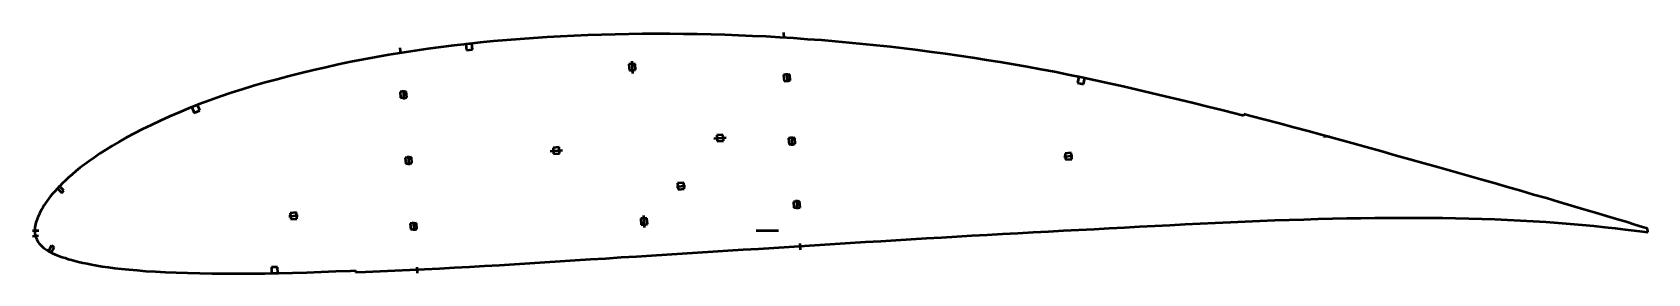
# Model space of a CAD drawing. Header units: metres. Extents: x -395 to 658, y -28 to 129.
import ezdxf

# ---------------------------------------------------------------- set-up
doc = ezdxf.new("R2010")
doc.units = ezdxf.units.M
for name, color, linetype, lineweight in [('FoilLayer', 1, 'Continuous', 50), ('StringerLayer', 1, 'Continuous', 50), ('SubLayer', 1, 'Continuous', 50)]:
    doc.layers.add(name, color=color, linetype=linetype, lineweight=lineweight)

msp = doc.modelspace()

# ---------------------------------------------------------------- linework, layer by layer
at = {"layer": 'FoilLayer'}
for p, q in [((-41.7, 126.6), (-50.6, 126.2)), ((-32.8, 127), (-41.7, 126.6)), ((-24, 127.3), (-32.8, 127)), ((-15, 127.6), (-24, 127.3)), ((-6.1, 127.7), (-15, 127.6)), ((2.8, 127.9), (-6.1, 127.7)), ((11.7, 127.9), (2.8, 127.9)), ((20.7, 127.9), (11.7, 127.9)), ((29.6, 127.8), (20.7, 127.9)), ((38.5, 127.7), (29.6, 127.8)), ((47.5, 127.5), (38.5, 127.7)), ((56.4, 127.2), (47.5, 127.5)), ((65.4, 126.9), (56.4, 127.2)), ((74.4, 126.5), (65.4, 126.9)), ((83.3, 126.1), (74.4, 126.5)), ((-145.5, 116.8), (-154, 115.5)), ((-137.1, 118.1), (-145.5, 116.8)), ((-128.6, 119.2), (-137.1, 118.1)), ((-120.1, 120.3), (-128.6, 119.2)), ((-111.5, 121.3), (-120.1, 120.3)), ((-103, 122.2), (-111.5, 121.3)), ((-94.4, 123.1), (-103, 122.2)), ((-85.7, 123.8), (-94.4, 123.1)), ((-77, 124.5), (-85.7, 123.8)), ((-68.2, 125.1), (-77, 124.5)), ((-59.4, 125.7), (-68.2, 125.1)), ((-50.6, 126.2), (-59.4, 125.7)), ((92.3, 125.6), (83.3, 126.1)), ((101.3, 125), (92.3, 125.6)), ((110.3, 124.3), (101.3, 125)), ((119.4, 123.7), (110.3, 124.3)), ((128.4, 122.9), (119.4, 123.7)), ((137.4, 122.1), (128.4, 122.9)), ((146.4, 121.2), (137.4, 122.1)), ((155.4, 120.3), (146.4, 121.2)), ((164.4, 119.4), (155.4, 120.3)), ((173.4, 118.3), (164.4, 119.4)), ((182.3, 117.2), (173.4, 118.3)), ((191.3, 116.1), (182.3, 117.2)), ((200.2, 114.9), (191.3, 116.1)), ((-203.6, 106.1), (-211.6, 104.3)), ((-195.5, 107.9), (-203.6, 106.1)), ((-187.3, 109.6), (-195.5, 107.9)), ((-179, 111.2), (-187.3, 109.6)), ((-170.7, 112.7), (-179, 111.2)), ((-162.4, 114.2), (-170.7, 112.7)), ((-154, 115.5), (-162.4, 114.2)), ((209.1, 113.6), (200.2, 114.9)), ((218, 112.3), (209.1, 113.6)), ((226.9, 110.9), (218, 112.3)), ((235.8, 109.5), (226.9, 110.9)), ((244.6, 108), (235.8, 109.5)), ((253.5, 106.4), (244.6, 108)), ((262.4, 104.8), (253.5, 106.4)), ((-243, 96.2), (-250.6, 94)), ((-235.3, 98.3), (-243, 96.2)), ((-227.4, 100.4), (-235.3, 98.3)), ((-219.6, 102.4), (-227.4, 100.4)), ((-211.6, 104.3), (-219.6, 102.4)), ((271.3, 103.1), (262.4, 104.8)), ((280.2, 101.3), (271.3, 103.1)), ((289.1, 99.5), (280.2, 101.3)), ((298, 97.6), (289.1, 99.5)), ((307, 95.6), (298, 97.6)), ((316, 93.6), (307, 95.6)), ((-279.3, 84.6), (-286.1, 82.1)), ((-272.3, 87.1), (-279.3, 84.6)), ((-265.2, 89.5), (-272.3, 87.1)), ((-258, 91.8), (-265.2, 89.5)), ((-250.6, 94), (-258, 91.8)), ((325.1, 91.5), (316, 93.6)), ((334.2, 89.4), (325.1, 91.5)), ((343.5, 87.2), (334.2, 89.4)), ((352.7, 85), (343.5, 87.2)), ((361.9, 82.8), (352.7, 85)), ((-305.5, 74.1), (-311.6, 71.4)), ((-299.2, 76.8), (-305.5, 74.1)), ((-292.7, 79.5), (-299.2, 76.8)), ((-286.1, 82.1), (-292.7, 79.5)), ((371.2, 80.5), (361.9, 82.8)), ((380.4, 78.2), (371.2, 80.5)), ((389.7, 75.8), (380.4, 78.2)), ((394.4, 74.6), (389.7, 75.8)), ((394.6, 75.6), (394.4, 74.6)), ((399.2, 74.4), (394.6, 75.6)), ((408.6, 72), (399.2, 74.4)), ((-323, 65.8), (-328.4, 63.1)), ((-317.4, 68.6), (-323, 65.8)), ((-311.6, 71.4), (-317.4, 68.6)), ((417.9, 69.5), (408.6, 72)), ((427.2, 67), (417.9, 69.5)), ((436.6, 64.5), (427.2, 67)), ((446, 61.9), (436.6, 64.5)), ((-342.7, 55.1), (-346.9, 52.5)), ((-338.2, 57.7), (-342.7, 55.1)), ((-333.5, 60.4), (-338.2, 57.7)), ((-328.4, 63.1), (-333.5, 60.4)), ((455.5, 59.3), (446, 61.9)), ((465, 56.7), (455.5, 59.3)), ((474.4, 54.1), (465, 56.7)), ((483.9, 51.5), (474.4, 54.1)), ((-360.9, 42.9), (-363.8, 40.7)), ((-357.8, 45.1), (-360.9, 42.9)), ((-354.4, 47.5), (-357.8, 45.1)), ((-350.8, 50), (-354.4, 47.5)), ((-346.9, 52.5), (-350.8, 50)), ((493.4, 48.8), (483.9, 51.5)), ((502.9, 46.2), (493.4, 48.8)), ((512.3, 43.5), (502.9, 46.2)), ((521.7, 40.9), (512.3, 43.5)), ((-373.3, 32.5), (-375.2, 30.7)), ((-371.2, 34.5), (-373.3, 32.5)), ((-368.9, 36.5), (-371.2, 34.5)), ((-366.5, 38.5), (-368.9, 36.5)), ((-363.8, 40.7), (-366.5, 38.5)), ((531, 38.3), (521.7, 40.9)), ((540.1, 35.7), (531, 38.3)), ((549.1, 33.2), (540.1, 35.7)), ((557.9, 30.7), (549.1, 33.2)), ((-382.9, 22.2), (-384.1, 20.7)), ((-381.6, 23.8), (-382.9, 22.2)), ((-380.2, 25.4), (-381.6, 23.8)), ((-378.7, 27.1), (-380.2, 25.4)), ((-377, 28.9), (-378.7, 27.1)), ((-375.2, 30.7), (-377, 28.9)), ((566.6, 28.2), (557.9, 30.7)), ((575.1, 25.7), (566.6, 28.2)), ((583.5, 23.2), (575.1, 25.7)), ((591.9, 20.9), (583.5, 23.2)), ((-390.2, 11.1), (-390.7, 9.9)), ((-389.5, 12.3), (-390.2, 11.1)), ((-388.8, 13.6), (-389.5, 12.3)), ((-388, 15), (-388.8, 13.6)), ((-387.1, 16.4), (-388, 15)), ((-386.2, 17.8), (-387.1, 16.4)), ((-385.2, 19.2), (-386.2, 17.8)), ((-384.1, 20.7), (-385.2, 19.2)), ((600.1, 18.4), (591.9, 20.9)), ((608.3, 16), (600.1, 18.4)), ((616.2, 13.7), (608.3, 16)), ((623.8, 11.4), (616.2, 13.7)), ((631, 9.3), (623.8, 11.4)), ((-393.1, 2), (-393.2, 0.9)), ((-393.2, 0.9), (-393.2, -0.1)), ((-392.9, 3), (-393.1, 2)), ((-392.7, 4.1), (-392.9, 3)), ((-392.5, 5.2), (-392.7, 4.1)), ((-392.1, 6.3), (-392.5, 5.2)), ((-391.7, 7.4), (-392.1, 6.3)), ((-391.2, 8.6), (-391.7, 7.4)), ((-390.7, 9.9), (-391.2, 8.6)), ((277.2, -0.1), (287.1, 0.4)), ((287.1, 0.4), (297.1, 0.9)), ((297.1, 0.9), (307, 1.5)), ((307, 1.5), (316.9, 2)), ((316.9, 2), (326.8, 2.5)), ((326.8, 2.5), (336.7, 3)), ((336.7, 3), (346.5, 3.5)), ((346.5, 3.5), (356.4, 4)), ((356.4, 4), (366.3, 4.5)), ((366.3, 4.5), (376.1, 4.9)), ((376.1, 4.9), (385.9, 5.4)), ((385.9, 5.4), (395.6, 5.8)), ((395.6, 5.8), (405.2, 6.2)), ((405.2, 6.2), (414.8, 6.6)), ((414.8, 6.6), (424.3, 6.9)), ((424.3, 6.9), (433.7, 7.2)), ((433.7, 7.2), (443.1, 7.5)), ((443.1, 7.5), (452.4, 7.7)), ((452.4, 7.7), (461.8, 7.9)), ((461.8, 7.9), (471, 8)), ((471, 8), (480, 8.2)), ((480, 8.2), (488.9, 8.3)), ((488.9, 8.3), (497.8, 8.2)), ((497.8, 8.2), (506.7, 8.2)), ((506.7, 8.2), (515.4, 8.1)), ((515.4, 8.1), (524.1, 8.1)), ((524.1, 8.1), (532.7, 7.9)), ((532.7, 7.9), (541.3, 7.7)), ((541.3, 7.7), (549.8, 7.5)), ((549.8, 7.5), (558.2, 7.3)), ((558.2, 7.3), (566.5, 6.9)), ((566.5, 6.9), (574.9, 6.5)), ((574.9, 6.5), (583.3, 6.1)), ((583.3, 6.1), (591.5, 5.6)), ((591.5, 5.6), (599.5, 5)), ((599.5, 5), (607.4, 4.3)), ((607.4, 4.3), (615.2, 3.6)), ((615.2, 3.6), (622.8, 2.9)), ((622.8, 2.9), (629.9, 2.1)), ((629.9, 2.1), (636.7, 1.4)), ((637.6, 7.3), (631, 9.3)), ((636.7, 1.4), (643.1, 0.7)), ((643.8, 5.5), (637.6, 7.3)), ((643.1, 0.7), (649, 0)), ((649.4, 3.7), (643.8, 5.5)), ((654.5, 2.2), (649.4, 3.7)), ((657.8, 1.2), (654.5, 2.2)), ((657.9, -1.1), (657.8, 1.2)), ((-393.2, -0.1), (-393.2, -1)), ((-393.2, -1), (-393.2, -2)), ((-393.2, -2), (-393, -2.9)), ((-393, -2.9), (-392.8, -3.9)), ((-392.8, -3.9), (-392.4, -4.8)), ((-392.4, -4.8), (-392, -5.8)), ((-392, -5.8), (-391.5, -6.7)), ((-391.5, -6.7), (-391, -7.6)), ((-391, -7.6), (-390.3, -8.5)), ((-390.3, -8.5), (-389.5, -9.3)), ((-389.5, -9.3), (-388.7, -10.2)), ((-388.7, -10.2), (-387.8, -11)), ((98.4, -10.6), (108.4, -10)), ((108.4, -10), (118.3, -9.3)), ((118.3, -9.3), (128.3, -8.7)), ((128.3, -8.7), (138.2, -8.1)), ((138.2, -8.1), (148.1, -7.5)), ((148.1, -7.5), (158.1, -6.9)), ((158.1, -6.9), (168, -6.3)), ((168, -6.3), (177.9, -5.7)), ((177.9, -5.7), (187.8, -5.1)), ((187.8, -5.1), (197.7, -4.5)), ((197.7, -4.5), (207.6, -3.9)), ((207.6, -3.9), (217.5, -3.4)), ((217.5, -3.4), (227.5, -2.9)), ((227.5, -2.9), (237.4, -2.3)), ((237.4, -2.3), (247.4, -1.8)), ((247.4, -1.8), (257.3, -1.2)), ((257.3, -1.2), (267.3, -0.7)), ((267.3, -0.7), (277.2, -0.1)), ((649, 0), (654.5, -0.7)), ((654.5, -0.7), (657.9, -1.1)), ((-387.8, -11), (-386.8, -11.8)), ((-386.8, -11.8), (-385.7, -12.6)), ((-385.7, -12.6), (-384.5, -13.3)), ((-384.5, -13.3), (-383.2, -14)), ((-383.2, -14), (-381.9, -14.7)), ((-381.9, -14.7), (-380.4, -15.4)), ((-380.4, -15.4), (-378.8, -16)), ((-378.8, -16), (-377.2, -16.7)), ((-377.2, -16.7), (-375.4, -17.3)), ((-375.4, -17.3), (-373.5, -17.9)), ((-373.5, -17.9), (-371.5, -18.6)), ((-371.5, -18.6), (-369.4, -19.2)), ((-369.4, -19.2), (-367.1, -19.8)), ((-367.1, -19.8), (-364.7, -20.4)), ((-364.7, -20.4), (-362, -21)), ((-362, -21), (-359.2, -21.6)), ((-70.7, -21.3), (-60.8, -20.6)), ((-60.8, -20.6), (-50.9, -20)), ((-50.9, -20), (-41, -19.4)), ((-41, -19.4), (-31.1, -18.8)), ((-31.1, -18.8), (-21.2, -18.2)), ((-21.2, -18.2), (-11.2, -17.5)), ((-11.2, -17.5), (-1.2, -16.9)), ((-1.2, -16.9), (8.7, -16.3)), ((8.7, -16.3), (18.7, -15.7)), ((18.7, -15.7), (28.7, -15)), ((28.7, -15), (38.6, -14.4)), ((38.6, -14.4), (48.6, -13.8)), ((48.6, -13.8), (58.5, -13.1)), ((58.5, -13.1), (68.5, -12.5)), ((68.5, -12.5), (78.5, -11.9)), ((78.5, -11.9), (88.4, -11.3)), ((88.4, -11.3), (98.4, -10.6)), ((-359.2, -21.6), (-356.2, -22.2)), ((-356.2, -22.2), (-352.9, -22.8)), ((-352.9, -22.8), (-349.3, -23.4)), ((-349.3, -23.4), (-345.5, -23.9)), ((-345.5, -23.9), (-341.3, -24.5)), ((-341.3, -24.5), (-336.8, -25)), ((-336.8, -25), (-331.9, -25.5)), ((-331.9, -25.5), (-326.6, -25.9)), ((-326.6, -25.9), (-320.8, -26.4)), ((-320.8, -26.4), (-314.6, -26.8)), ((-314.6, -26.8), (-308, -27.1)), ((-308, -27.1), (-301, -27.4)), ((-301, -27.4), (-293.6, -27.6)), ((-293.6, -27.6), (-285.7, -27.8)), ((-285.7, -27.8), (-277.6, -28)), ((-277.6, -28), (-269.3, -28.1)), ((-269.3, -28.1), (-260.8, -28.1)), ((-260.8, -28.1), (-252.2, -28.1)), ((-252.2, -28.1), (-243.4, -28)), ((-243.4, -28), (-234.4, -27.8)), ((-234.4, -27.8), (-225.2, -27.6)), ((-225.2, -27.6), (-216, -27.3)), ((-216, -27.3), (-206.6, -27)), ((-206.6, -27), (-197.1, -26.6)), ((-197.1, -26.6), (-187.5, -26.3)), ((-187.5, -26.3), (-184.3, -26.1)), ((-184.3, -26.1), (-184.2, -27.2)), ((-184.2, -27.2), (-177.8, -26.9)), ((-177.8, -26.9), (-168.2, -26.5)), ((-168.2, -26.5), (-158.5, -26.1)), ((-158.5, -26.1), (-148.9, -25.7)), ((-148.9, -25.7), (-139.2, -25.2)), ((-139.2, -25.2), (-129.4, -24.7)), ((-129.4, -24.7), (-119.6, -24.1)), ((-119.6, -24.1), (-109.9, -23.6)), ((-109.9, -23.6), (-100.1, -23.1)), ((-100.1, -23.1), (-90.4, -22.5)), ((-90.4, -22.5), (-80.6, -21.9)), ((-80.6, -21.9), (-70.7, -21.3))]:
    msp.add_line(p, q, dxfattribs=at)
at = {"layer": 'StringerLayer'}
for p, q in [((-108.4, 121.6), (-112.4, 121.2)), ((-112.4, 121.2), (-111.9, 117.2)), ((-111.9, 117.2), (-107.9, 117.7)), ((-107.9, 117.7), (-108.4, 121.6)), ((287.2, 99.9), (286.4, 96)), ((286.4, 96), (290.3, 95.1)), ((291.1, 99.1), (287.2, 99.9)), ((290.3, 95.1), (291.1, 99.1)), ((-287.1, 81.7), (-290.8, 80.2)), ((-290.8, 80.2), (-289.3, 76.5)), ((-289.3, 76.5), (-285.6, 78)), ((-285.6, 78), (-287.1, 81.7)), ((-377.2, 28.7), (-378.5, 27.2)), ((-378.5, 27.2), (-375.6, 24.5)), ((-374.3, 25.9), (-377.2, 28.7)), ((-375.6, 24.5), (-374.3, 25.9)), ((-382.4, -9.9), (-384.3, -13.4)), ((-380.6, -10.9), (-382.4, -9.9)), ((-384.3, -13.4), (-382.6, -14.4)), ((-382.6, -14.4), (-380.6, -10.9)), ((-235, -23.8), (-239, -23.9)), ((-239, -23.9), (-238.9, -27.9)), ((-238.9, -27.9), (-234.9, -27.8)), ((-234.9, -27.8), (-235, -23.8))]:
    msp.add_line(p, q, dxfattribs=at)
at = {"layer": 'SubLayer'}
for p, q in [((94.7, 128.9), (95, 124.9)), ((-155.3, 118.9), (-155, 114.9)), ((-2, 108.4), (-6, 108.1)), ((-6, 108.1), (-5.7, 104.1)), ((-4.2, 110.2), (-3.6, 102.2)), ((-1.7, 104.4), (-2, 108.4)), ((-5.7, 104.1), (-1.7, 104.4)), ((98.8, 101.5), (94.8, 101.2)), ((94.8, 101.2), (95.1, 97.2)), ((95.1, 97.2), (99.1, 97.5)), ((96.7, 102.4), (97.2, 96.4)), ((99.1, 97.5), (98.8, 101.5)), ((-151.1, 90.5), (-155.1, 90.2)), ((-155.1, 90.2), (-154.8, 86.2)), ((-154.8, 86.2), (-150.8, 86.5)), ((-153.2, 91.3), (-152.7, 85.3)), ((-150.8, 86.5), (-151.1, 90.5)), ((-51.5, 54.1), (-55.5, 53.8)), ((-55.5, 53.8), (-55.2, 49.8)), ((-51.2, 50.1), (-51.5, 54.1)), ((49.3, 59.8), (57.3, 60.4)), ((55.2, 62.3), (51.2, 62)), ((51.2, 62), (51.5, 58)), ((51.5, 58), (55.5, 58.3)), ((55.5, 58.3), (55.2, 62.3)), ((102, 60.3), (98, 60)), ((98, 60), (98.3, 56)), ((98.3, 56), (102.3, 56.3)), ((99.9, 61.1), (100.4, 55.1)), ((102.3, 56.3), (102, 60.3)), ((446.6, 61.1), (450.6, 61.4)), ((-147.8, 47.6), (-151.8, 47.3)), ((-151.8, 47.3), (-151.5, 43.3)), ((-151.5, 43.3), (-147.5, 43.7)), ((-149.9, 48.5), (-149.4, 42.5)), ((-147.5, 43.7), (-147.8, 47.6)), ((-57.3, 51.6), (-49.3, 52.2)), ((-55.2, 49.8), (-51.2, 50.1)), ((277.3, 48), (283.3, 48.5)), ((282.2, 50.4), (278.2, 50.1)), ((278.2, 50.1), (278.5, 46.1)), ((278.5, 46.1), (282.5, 46.4)), ((282.5, 46.4), (282.2, 50.4)), ((24.9, 28.6), (30.9, 29.1)), ((29.7, 31), (25.7, 30.7)), ((25.7, 30.7), (26, 26.7)), ((26, 26.7), (30, 27)), ((30, 27), (29.7, 31)), ((581.4, 23.3), (581.7, 24.3)), ((-222.7, 11.6), (-226.7, 11.3)), ((-226.7, 11.3), (-226.4, 7.3)), ((-222.4, 7.6), (-222.7, 11.6)), ((105.1, 19), (101.2, 18.7)), ((101.2, 18.7), (101.5, 14.7)), ((101.5, 14.7), (105.5, 15)), ((103.1, 19.9), (103.5, 13.9)), ((105.5, 15), (105.1, 19)), ((619.8, 12.1), (620.1, 13.1)), ((-394.7, 0), (-390.7, 0)), ((-227.6, 9.2), (-221.6, 9.7)), ((-226.4, 7.3), (-222.4, 7.6)), ((-144.5, 4.8), (-148.5, 4.5)), ((-148.5, 4.5), (-148.2, 0.5)), ((-148.2, 0.5), (-144.2, 0.8)), ((-146.6, 5.7), (-146.1, -0.3)), ((-144.2, 0.8), (-144.5, 4.8)), ((5.7, 8), (1.7, 7.7)), ((1.7, 7.7), (2, 3.7)), ((2, 3.7), (6, 4)), ((4.2, 1.8), (3.6, 9.8)), ((6, 4), (5.7, 8)), ((76.9, 0), (91.5, 0)), ((578.1, 5.8), (578.2, 6.8)), ((618, 2.8), (618.1, 3.8)), ((637.9, 0.7), (638, 1.7)), ((638.9, 6.4), (639.3, 7.4)), ((-394.8, -3.7), (-390.9, -3.4)), ((105.3, -8.6), (105.6, -12.6)), ((-144.3, -23.9), (-144, -27.9))]:
    msp.add_line(p, q, dxfattribs=at)

doc.saveas('drawing.dxf')
